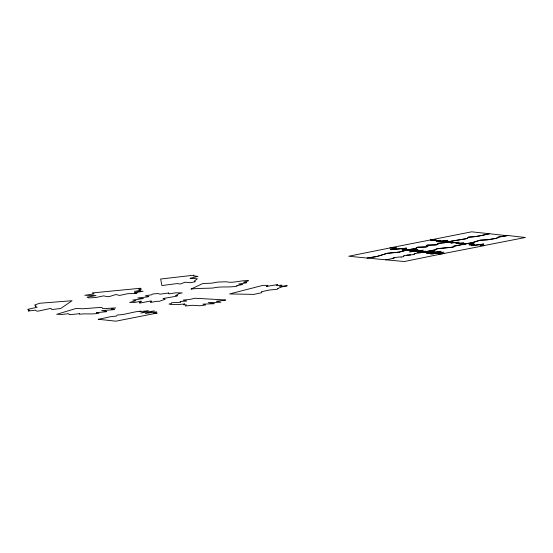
<?xml version="1.0" encoding="UTF-8"?>
<svg xmlns="http://www.w3.org/2000/svg" width="553" height="553" viewBox="0 0 553 553"><rect width="100%" height="100%" fill="white"/><g stroke="black" fill="none" stroke-linecap="round" stroke-linejoin="round"><path stroke-width="0.83" d="M403.462 256.661L404.153 255.521L413.485 254.587L415.165 253.544M404.202 255.521L403.496 256.661L401.125 257.041M420.052 252.804L426.128 251.567L425.229 251.193L418.656 251.981L423.425 250.184L410.596 251.691L417.902 249.375L410.623 250.302L407.554 249.825L399.404 252.064L387.176 253.322L376.648 256.557L366.992 258.051L348.77 256.233L389.526 248.034L396.383 248.021L390.674 249.721L406.531 248.173L401.913 249.852L407.388 249.852L416.679 248.338L416.679 247.703L417.619 247.17L426.349 246.873L428.015 246.417L426.951 245.656L427.441 245.076L436.365 244.799L438.197 244.364L437.914 243.693L438.93 243.168L445.303 242.608L448.829 241.723L443.561 241.951L447.854 240.299L437.416 241.537L440.637 240.368L437.098 240.52L436.103 240.451L436.296 239.871L432.176 240.14L431.347 239.767L389.906 247.896L396.619 247.924L390.708 249.624L406.517 248.138L402.155 249.88L407.748 249.845L399.473 252.085L387.259 253.322L376.752 256.551L367.13 258.057L385.704 259.799C391.068 259.392 395.678 256.62 401.16 257.041M392.36 258.617L394.372 257.608M413.437 254.587L415.103 253.544L420.114 252.804M422.471 252.431L426.059 251.567L427.31 251.587L426.363 252.334L435.142 251.097L427.815 253.419L441.253 251.228L432.598 253.827L443.748 252.106L440.879 253.516L444.674 253.302L404.298 261.534L385.676 259.799M406.759 255.161L410.658 254.926M190.204 278.29L197.366 278.802L194.207 281.166L195.313 281.712L190.384 282.707L185.158 282.189L180.382 284L176.891 283.606L161.898 285.562L160.653 279.023L194.062 275.173L193.419 275.912L197.96 276.389L190.204 278.29M168.686 293L168.948 293.871L175.764 292.82L182.165 292.896L178.405 293.795L177.831 294.576L175.446 295.426L177.499 295.731L176.87 296.132L163.024 298.551L165.202 299.228L159.105 301.357L156.706 301.267L151.073 302.367L150.375 302.138L151.522 301.233L150.969 300.95L139.888 303.079L139.287 302.816L141.347 301.579L141.229 301.136L135.195 302.38L129.679 302.463L135.983 300.708L132.886 300.072L143.386 298.537L137.752 297.984L148.107 296.837L148.861 296.429L145.425 295.8L151.481 294.811L152.746 294.002L157.895 293.567L160.232 294.161L168.686 293M79.604 313.662L79.591 314.235C85.998 313.351 92.579 314.581 98.98 313.219L96.34 312.68L106.646 311.705L106.01 311.145L101.683 310.634L114.457 309.625L111.132 309.099L115.688 307.91L103.777 308.65L102.554 308.45L101.98 307.482L100.28 307.427L82.563 308.781L76.307 308.394L56.703 314.304L61.977 314.422L68.067 313.724L69.042 314L69.097 314.553L70.736 314.629L79.604 313.662M277.952 288.376L277.302 289.281L269.159 290.055L261.369 291.756L261.804 292.682L253.896 294.376L229.578 293.947L262.924 285.355L267.998 285.389L266.428 286.461L277.661 284.574L276.459 285.548L281.954 285.141L279.493 286.447L287.242 285.783L282.728 286.627L277.952 288.376M138.948 289.786L140.642 290.318L134.49 291.376L143.068 291.237L134.469 292.765L137.137 292.966L134.531 293.553L127.681 293.691L119.69 295.433L115.826 294.542L110.033 296.353L107.531 296.705L103.632 295.869L95.69 297.542L88.68 297.901L87.084 297.134L96.049 295.572L84.796 295.274L94.086 293.913L92.24 292.938L140.58 288.244L139.156 288.846L141.561 289.074L138.948 289.786M453.453 246.258L453.315 246.873L451.559 247.315L436.393 248.822L434.955 249.935L424.434 251.947L423.653 251.56L417.066 252.32L422.133 250.509L409.296 251.961L416.955 249.638L409.649 250.537L406.78 250.018L416.05 248.504L416.022 247.868L416.941 247.336L425.706 247.025L427.358 246.576L426.252 245.822L426.722 245.235L435.674 244.951L437.499 244.516L437.181 243.852L438.183 243.327L444.564 242.76L451.697 241.004L465.944 238.765L467.472 238.302L468.439 237.133C475.656 236.898 482.41 235.398 489.35 233.732L471.668 231.811L430.407 239.961L431.264 240.327L435.391 240.057L435.232 240.631L436.227 240.7L439.78 240.541L436.607 241.709L447.038 240.465L442.808 242.11L452.292 242.124L450.958 242.926L458.879 242.173L456.066 243.541L463.013 242.981L463.877 243.085L463.338 243.728L465.716 243.804L453.453 246.258M35.613 306.334L35.516 306.687L37.169 307.247L27.65 309.369L29.503 310.254L28.224 311.042L35.268 310.157L36.788 311.083L38.164 311.132L50.807 308.38L51.961 309.562L60.726 308.484L72.084 300.714L39.588 303.272L34.632 305.042L35.98 305.961L35.613 306.334M248.332 280.772L243.472 282.286L246.7 282.59L246.41 282.853L238.613 284.048L242.622 284.553L236.739 285.638L237.099 286.108C229.26 287.795 220.986 286.039 213.147 288.002C205.799 288.479 198.555 288.099 190.985 289.088L202.923 283.461L211.398 283.212L217.792 282.065L226.322 281.788C233.318 283.502 240.997 279.998 248.332 280.772M139.722 311.622L148.467 310.71L140.766 313.039L154.37 310.897L145.315 313.496L156.582 311.809L153.444 313.24L157.183 313.046L115.902 321.189L98.24 319.261C104.372 318.355 110.012 316.219 116.303 316.178L117.257 315.016C125.331 314.802 132.699 311.774 140.732 311.152L139.722 311.622M224.698 300.279L216.375 301.261L220.875 302.242L208.267 302.622L214.509 303.694L202.91 304.129L205.598 305.007L199.82 305.774L192.416 305.277L185.393 305.989L186.437 304.89L183.402 304.703L184.799 303.963L178.446 304.523L170.836 304.503L169.031 304.039L171.541 303.459L171.541 302.733L178.647 302.408L180.679 302.159L180.181 301.765L180.817 301.44L186.769 301.046L183.154 300.12L189.928 299.415L194.905 298.24L225.686 299.968L224.698 300.279M454.656 246.085L454.435 246.707L452.651 247.15L437.513 248.615L435.951 249.735L425.312 251.733L426.501 251.767L425.312 252.534L434.174 251.352L426.28 253.689L439.96 251.567L430.69 254.166L442.013 252.507L438.729 253.945L442.435 253.765L484.193 245.67L480.502 245.318L483.799 244.143L471.73 245.677L474.578 244.592L469.545 245.034L474.108 243.348L467.071 243.645L454.656 246.085M463.262 243.451L465.529 243.818L470.52 243.099L479.638 240.292L487.241 239.864L496.331 238.329L497.748 237.209L506.921 235.682L489.391 233.732C482.437 235.384 475.663 236.905 468.439 237.14L467.43 238.295L465.896 238.758L447.999 241.868L452.202 242.117L450.847 242.926L458.976 242.408L455.921 243.548L463.718 243.092L463.262 243.451M469.151 244.709L474.066 244.557L471.274 245.643L483.329 244.094L480.08 245.262L483.82 245.608L525.35 237.493L507.972 235.509L498.778 237.037L497.327 238.149L488.216 239.684L480.626 240.106L473.271 242.477L466.442 243.631L473.513 243.32L469.151 244.709"/></g></svg>
